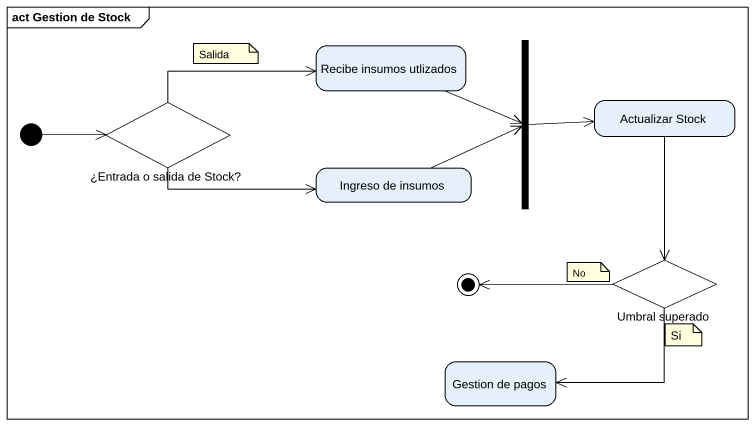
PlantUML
@startuml
mainframe act Gestion de Stock
hide empty description
state "Recibe insumos utlizados" as Recibe_insumos_utlizados
state fork1 <<join>>
state "¿Entrada o salida de Stock?" as Entrada_o_salida_de_Stock <<choice>>
state "Actualizar Stock" as Actualizar_Stock
state "Ingreso de insumos" as Ingreso_de_insumos
state "Umbral superado" as Umbral_superado <<choice>>
state "Gestion de pagos" as Gestion_de_pagos
[*] -right-> Entrada_o_salida_de_Stock
Recibe_insumos_utlizados -right-> fork1
fork1 -right-> Actualizar_Stock
Entrada_o_salida_de_Stock -right-> Recibe_insumos_utlizados
Entrada_o_salida_de_Stock -right-> Ingreso_de_insumos
Actualizar_Stock --> Umbral_superado
Ingreso_de_insumos -right-> fork1
Umbral_superado --> Gestion_de_pagos
Umbral_superado -left-> [*]
note as N1
  Salida
end note
note as N2
  No
end note
note as N3
  Si
end note
@enduml
